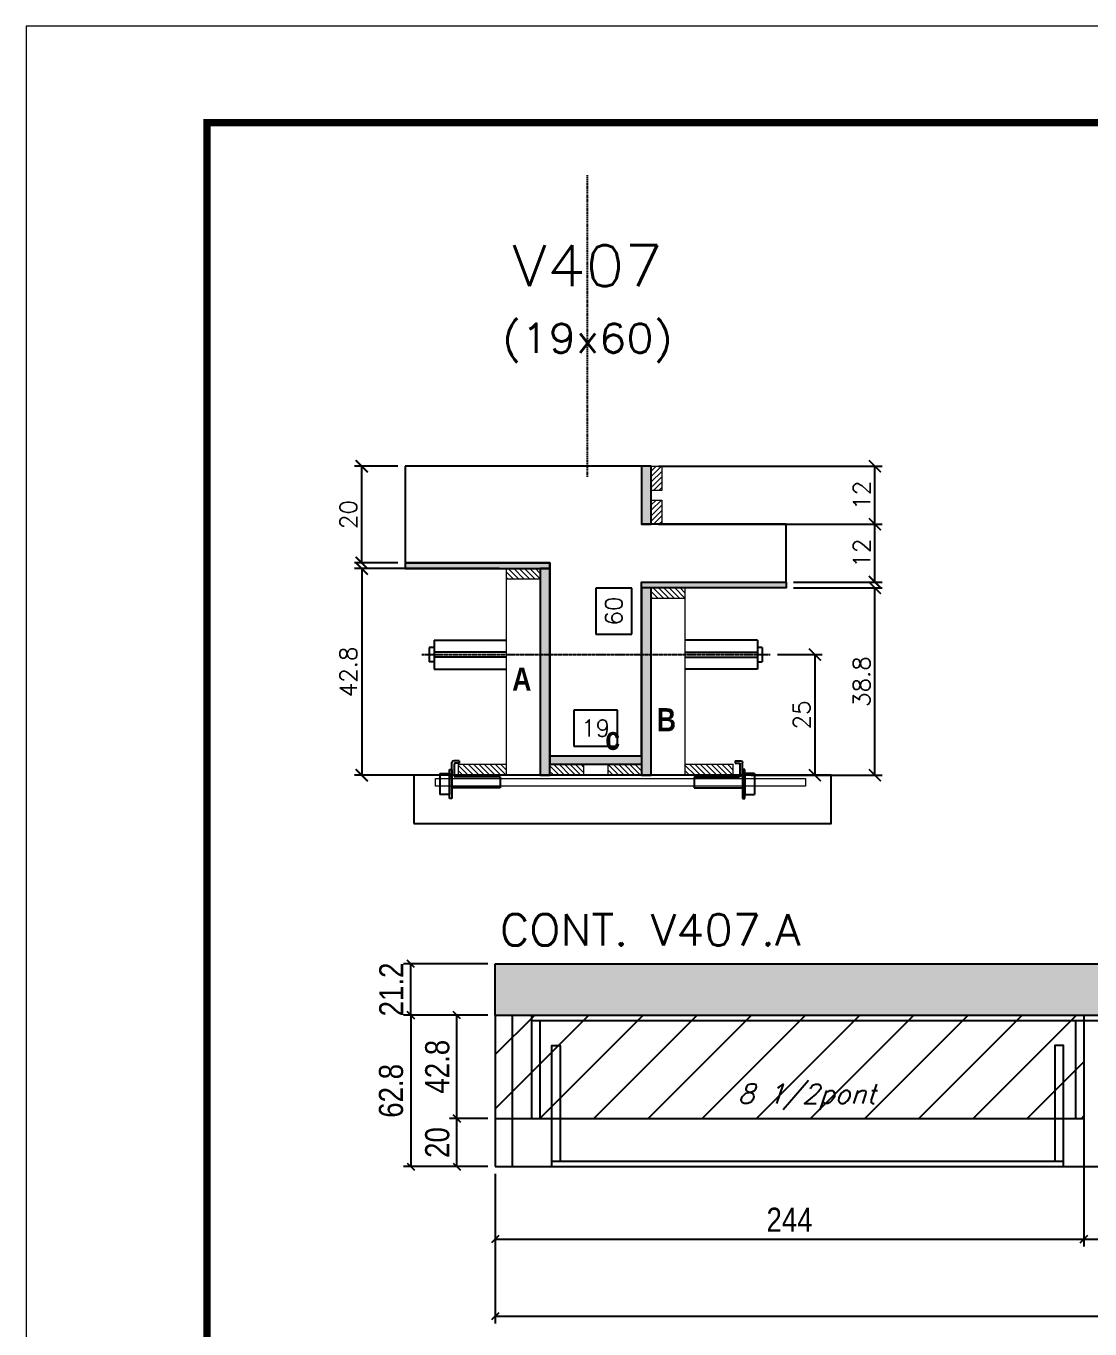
# Model space of a CAD drawing. Extents: x 137137 to 143418, y 10464 to 34486.
# Drawn here: x 138736 to 139177, y 27055 to 27594 of the extents above; entities that cross this region are included whole.
import ezdxf
from ezdxf.enums import TextEntityAlignment as Align

# ---------------------------------------------------------------- set-up
doc = ezdxf.new("R2010")
doc.units = 0
doc.linetypes.add('DASHED', pattern=[0.75, 0.5, -0.25])
doc.linetypes.add('HIDDEN', pattern=[0.375, 0.25, -0.125])
for name, color, linetype in [('barrote', 251, 'Continuous'), ('COTA', 241, 'Continuous'), ('Cota Seção (2x)', 4, 'Continuous'), ('detalhes', 4, 'Continuous'), ('Painéis', 200, 'Continuous'), ('presilha', 1, 'Continuous'), ('Reaproveitamento', 251, 'Continuous'), ('SARR_2.2x7', 40, 'Continuous'), ('SARR_3.5x7', 81, 'Continuous'), ('TENSOR', 3, 'Continuous'), ('texto', 7, 'Continuous'), ('Texto de Titulo', 7, 'Continuous'), ('Texto Qtd Sarr', 242, 'Continuous')]:
    doc.layers.add(name, color=color, linetype=linetype)
for name, color, linetype, lineweight in [('CONCRETO', 251, 'Continuous', 25), ('Folhas', 255, 'Continuous', 9), ('Hachura', 251, 'Continuous', 9), ('Madeira', 126, 'Continuous', 18), ('SARRAFO DE PRESSAO', 251, 'DASHED', 9), ('SCO-___-LAJ', 2, 'Continuous', 0), ('Texto Seção', 7, 'Continuous', 15)]:
    doc.layers.add(name, color=color, linetype=linetype, lineweight=lineweight)
doc.styles.add('COTA TECNICA', font='techl___.ttf', dxfattribs={"height": 10})
doc.styles.add('REGUA-120', font='ROMANS.shx', dxfattribs={"height": 15})
doc.styles.add('Romans', font='romans.shx')
doc.styles.add('TECNICA', font='techb___.ttf', dxfattribs={"height": 10})
doc.dimstyles.new('Cota Seção (2x)', dxfattribs={"dimtxt": 7, "dimasz": 5, "dimexe": 3, "dimexo": 3, "dimgap": 2, "dimtad": 3, "dimdec": 1, "dimlfac": 0.5, "dimzin": 12, "dimdsep": 46, "dimtxsty": 'Romans', "dimblk": 'ARCHTICK', "dimcen": 0, "dimclrd": 4, "dimclre": 4, "dimclrt": 1, "dimadec": 1, "dimazin": 3, "dimtfac": 1, "dimtdec": 1, "dimtmove": 0, "dimatfit": 3, "dimldrblk": 'OBLIQUE', "dimfxl": 1, "dimtolj": 1, "dimtzin": 12, "dimarcsym": 0})
doc.dimstyles.new('Cota Seção interna', dxfattribs={"dimtxt": 7, "dimasz": 6, "dimexe": 0.18, "dimexo": 2, "dimgap": -4, "dimtad": 3, "dimdec": 1, "dimlfac": 0.5, "dimzin": 12, "dimdsep": 46, "dimtxsty": 'Romans', "dimblk": 'ARCHTICK', "dimcen": 0.09, "dimse1": 1, "dimse2": 1, "dimsd1": 1, "dimsd2": 1, "dimclrd": 180, "dimclre": 5, "dimclrt": 1, "dimadec": 0, "dimazin": 3, "dimtfac": 1, "dimtdec": 1, "dimtofl": 0, "dimtmove": 0, "dimatfit": 3, "dimldrblk": 'ARCHTICK', "dimfxl": 1, "dimtolj": 1, "dimtzin": 0, "dimarcsym": 0})
doc.dimstyles.new('PAINEL', dxfattribs={"dimtxt": 10, "dimasz": 3, "dimexe": 3, "dimexo": 3, "dimgap": 3, "dimtad": 1, "dimdec": 1, "dimzin": 12, "dimdsep": 46, "dimtxsty": 'COTA TECNICA', "dimblk1": 'OBLIQUE', "dimblk2": 'OBLIQUE', "dimsah": 1, "dimcen": 0.9, "dimclrd": 4, "dimclre": 4, "dimclrt": 240, "dimadec": 1, "dimazin": 3, "dimtfac": 1, "dimtdec": 1, "dimtmove": 0, "dimatfit": 3, "dimfxl": 1, "dimtolj": 1, "dimtzin": 12, "dimarcsym": 0})

# ---------------------------------------------------------------- blocks, each defined once
blk = doc.blocks.new('9999999999')
at = {"layer": 'Folhas'}
blk.add_lwpolyline([(98138.98, 34190.21), (99623.98, 34190.21), (99623.98, 35240.21), (98138.98, 35240.21)], close=True, dxfattribs=at)
at = {"layer": 'Folhas', "color": 30, "const_width": 3}
blk.add_lwpolyline([(98213.98, 34230.21), (99583.98, 34230.21), (99583.98, 35200.21), (98213.98, 35200.21)], close=True, dxfattribs=at)
blk = doc.blocks.new('_Oblique')
at = {"color": 0, "linetype": 'ByBlock', "lineweight": -2}
blk.add_line((-0.5, -0.5), (0.5, 0.5), dxfattribs=at)
blk = doc.blocks.new('*D546')
at = {"layer": 'COTA', "color": 4, "lineweight": -2, "ltscale": 25, "transparency": 16777216}
for p, q in [((139174.21, 27138.79), (139174.21, 27088.72)), ((138930.21, 27118.79), (138930.21, 27088.72)), ((138930.21, 27091.72), (139174.21, 27091.72))]:
    blk.add_line(p, q, dxfattribs=at)
at = {"layer": 'Defpoints', "color": 0, "ltscale": 25, "transparency": 16777216}
for p in [(139174.21, 27141.79), (138930.21, 27121.79), (139174.21, 27091.72)]:
    blk.add_point(p, dxfattribs=at)
at = {"layer": 'COTA', "color": 4, "lineweight": -2, "ltscale": 25, "transparency": 16777216, "xscale": 3, "yscale": 3, "zscale": 3, "rotation": 180}
blk.add_blockref('_Oblique', (138930.21, 27091.72), dxfattribs=at)
at = {"layer": 'COTA', "color": 4, "lineweight": -2, "ltscale": 25, "transparency": 16777216, "xscale": 3, "yscale": 3, "zscale": 3}
blk.add_blockref('_Oblique', (139174.21, 27091.72), dxfattribs=at)
at = {"layer": 'COTA', "color": 240, "ltscale": 25, "transparency": 16777216, "insert": (139052.21, 27099.8), "char_height": 10, "attachment_point": 5, "style": 'COTA TECNICA'}
blk.add_mtext('\\A1;244', dxfattribs=at)
blk = doc.blocks.new('*D547')
at = {"layer": 'COTA', "color": 4, "lineweight": -2, "ltscale": 25, "transparency": 16777216}
for p, q in [((139418.21, 27138.79), (139418.21, 27088.72)), ((139174.21, 27118.79), (139174.21, 27088.72)), ((139174.21, 27091.72), (139418.21, 27091.72))]:
    blk.add_line(p, q, dxfattribs=at)
at = {"layer": 'Defpoints', "color": 0, "ltscale": 25, "transparency": 16777216}
for p in [(139418.21, 27141.79), (139174.21, 27121.79), (139418.21, 27091.72)]:
    blk.add_point(p, dxfattribs=at)
at = {"layer": 'COTA', "color": 4, "lineweight": -2, "ltscale": 25, "transparency": 16777216, "xscale": 3, "yscale": 3, "zscale": 3, "rotation": 180}
blk.add_blockref('_Oblique', (139174.21, 27091.72), dxfattribs=at)
at = {"layer": 'COTA', "color": 4, "lineweight": -2, "ltscale": 25, "transparency": 16777216, "xscale": 3, "yscale": 3, "zscale": 3}
blk.add_blockref('_Oblique', (139418.21, 27091.72), dxfattribs=at)
at = {"layer": 'COTA', "color": 240, "ltscale": 25, "transparency": 16777216, "insert": (139296.21, 27099.8), "char_height": 10, "attachment_point": 5, "style": 'COTA TECNICA'}
blk.add_mtext('\\A1;244', dxfattribs=at)
blk = doc.blocks.new('_ArchTick')
at = {"color": 0, "linetype": 'ByBlock', "const_width": 0.15}
blk.add_lwpolyline([(-0.5, -0.5), (0.5, 0.5)], dxfattribs=at)
blk = doc.blocks.new('*D521')
at = {"layer": 'COTA', "color": 4, "lineweight": -2, "transparency": 16777216}
for p, q in [((139053.87, 27361.55), (139090.59, 27361.55)), ((139087.59, 27283.95), (139087.59, 27361.55)), ((139036.27, 27283.95), (139090.59, 27283.95))]:
    blk.add_line(p, q, dxfattribs=at)
at = {"layer": 'Defpoints', "color": 0, "transparency": 16777216}
for p in [(139050.87, 27361.55), (139087.59, 27361.55), (139033.27, 27283.95)]:
    blk.add_point(p, dxfattribs=at)
at = {"layer": 'COTA', "color": 4, "lineweight": -2, "transparency": 16777216, "xscale": 5, "yscale": 5, "zscale": 5}
for p, rotation in [((139087.59, 27361.55), 90), ((139087.59, 27283.95), 270)]:
    blk.add_blockref('_ArchTick', p, dxfattribs=dict(at, rotation=rotation))
at = {"layer": 'COTA', "color": 1, "transparency": 16777216, "insert": (139082.09, 27322.75), "char_height": 7, "attachment_point": 5, "rotation": 90, "style": 'Romans'}
blk.add_mtext('\\A1;38.8', dxfattribs=at)
blk = doc.blocks.new('*D522')
at = {"layer": 'COTA', "color": 4, "lineweight": -2, "transparency": 16777216}
for p, q in [((139053.87, 27387.95), (139090.59, 27387.95)), ((139087.59, 27363.95), (139087.59, 27387.95)), ((139053.87, 27363.95), (139090.59, 27363.95))]:
    blk.add_line(p, q, dxfattribs=at)
at = {"layer": 'Defpoints', "color": 0, "transparency": 16777216}
for p in [(139050.87, 27387.95), (139087.59, 27387.95), (139050.87, 27363.95)]:
    blk.add_point(p, dxfattribs=at)
at = {"layer": 'COTA', "color": 4, "lineweight": -2, "transparency": 16777216, "xscale": 5, "yscale": 5, "zscale": 5}
for p, rotation in [((139087.59, 27387.95), 90), ((139087.59, 27363.95), 270)]:
    blk.add_blockref('_ArchTick', p, dxfattribs=dict(at, rotation=rotation))
at = {"layer": 'COTA', "color": 1, "transparency": 16777216, "insert": (139082.09, 27375.95), "char_height": 7, "attachment_point": 5, "rotation": 90, "style": 'Romans'}
blk.add_mtext('\\A1;12', dxfattribs=at)
blk = doc.blocks.new('*D523')
at = {"layer": 'Cota Seção (2x)', "color": 180, "lineweight": -2, "transparency": 16777216}
for p, q in [((138986.87, 27361.45), (138971.87, 27361.45)), ((138971.87, 27361.45), (138971.87, 27342.45)), ((138986.87, 27342.45), (138986.87, 27361.45)), ((138971.87, 27342.45), (138986.87, 27342.45))]:
    blk.add_line(p, q, dxfattribs=at)
at = {"layer": 'Defpoints', "color": 0, "transparency": 16777216}
for p in [(138990.87, 27411.95), (138990.87, 27411.95), (138990.87, 27291.95)]:
    blk.add_point(p, dxfattribs=at)
at = {"layer": 'Cota Seção (2x)', "color": 1, "transparency": 16777216, "insert": (138979.37, 27351.95), "char_height": 7, "attachment_point": 5, "rotation": 90, "style": 'Romans'}
blk.add_mtext('\\A1;60', dxfattribs=at)
blk = doc.blocks.new('PRESILHA METÁLICA 1')
at = {"layer": 'presilha'}
for p, q in [((7.5, 10.64), (7.5, 19.86)), ((12, 21), (8.64, 21)), ((9, 11.57), (9, 18.93)), ((12, 19.5), (9.57, 19.5)), ((12, 21), (12, 19.5)), ((0, 13), (6, 13)), ((0, 13), (0, 0)), ((6, 15.5), (7.5, 15.5)), ((6, -2.5), (6, 15.5)), ((6, 13), (6, 0)), ((7.5, 15.5), (7.5, -2.5)), ((37.5, 11), (9.57, 11)), ((37.5, 11), (37.5, 4.1)), ((6, 0), (0, 0)), ((37.5, 4.1), (7.5, 4.1)), ((7.5, -2.5), (6, -2.5))]:
    blk.add_line(p, q, dxfattribs=at)
for centre, radius, start, end in [((8.64, 19.86), 1.14, 90, 180), ((9.57, 18.93), 0.57, 90, 180), ((9.57, 11.57), 0.57, 180, 270)]:
    blk.add_arc(centre, radius, start, end, dxfattribs=at)
blk = doc.blocks.new('*D524')
at = {"layer": 'Cota Seção (2x)', "color": 180, "lineweight": -2, "transparency": 16777216}
for p, q in [((138980.87, 27310.95), (138962.87, 27310.95)), ((138962.87, 27310.95), (138962.87, 27295.95)), ((138980.87, 27295.95), (138980.87, 27310.95)), ((138962.87, 27295.95), (138980.87, 27295.95))]:
    blk.add_line(p, q, dxfattribs=at)
at = {"layer": 'Defpoints', "color": 0, "transparency": 16777216}
for p in [(138990.87, 27291.95), (138952.88, 27283.95), (138990.87, 27283.95)]:
    blk.add_point(p, dxfattribs=at)
at = {"layer": 'Cota Seção (2x)', "color": 1, "transparency": 16777216, "insert": (138971.87, 27303.45), "char_height": 7, "attachment_point": 5, "style": 'Romans'}
blk.add_mtext('\\A1;19', dxfattribs=at)
blk = doc.blocks.new('*D525')
at = {"layer": 'COTA', "color": 4, "lineweight": -2, "transparency": 16777216}
for p, q in [((138931.87, 27369.55), (138871.9, 27369.55)), ((138874.9, 27369.55), (138874.9, 27283.95)), ((138931.87, 27283.95), (138871.9, 27283.95))]:
    blk.add_line(p, q, dxfattribs=at)
at = {"layer": 'Defpoints', "color": 0, "transparency": 16777216}
for p in [(138934.87, 27369.55), (138874.9, 27283.95), (138934.87, 27283.95)]:
    blk.add_point(p, dxfattribs=at)
at = {"layer": 'COTA', "color": 4, "lineweight": -2, "transparency": 16777216, "xscale": 5, "yscale": 5, "zscale": 5}
for p, rotation in [((138874.9, 27369.55), 90), ((138874.9, 27283.95), 270)]:
    blk.add_blockref('_ArchTick', p, dxfattribs=dict(at, rotation=rotation))
at = {"layer": 'COTA', "color": 1, "transparency": 16777216, "insert": (138869.4, 27326.75), "char_height": 7, "attachment_point": 5, "rotation": 90, "style": 'Romans'}
blk.add_mtext('\\A1;42.8', dxfattribs=at)
blk = doc.blocks.new('*D526')
at = {"layer": 'COTA', "color": 4, "lineweight": -2, "transparency": 16777216}
for p, q in [((139047.18, 27333.92), (139065.73, 27333.92)), ((139062.73, 27333.92), (139062.73, 27283.95)), ((139047.18, 27283.95), (139065.73, 27283.95))]:
    blk.add_line(p, q, dxfattribs=at)
at = {"layer": 'Defpoints', "color": 0, "transparency": 16777216}
for p in [(139044.18, 27333.92), (139044.18, 27283.95), (139062.73, 27283.95)]:
    blk.add_point(p, dxfattribs=at)
at = {"layer": 'COTA', "color": 4, "lineweight": -2, "transparency": 16777216, "xscale": 5, "yscale": 5, "zscale": 5}
for p, rotation in [((139062.73, 27333.92), 90), ((139062.73, 27283.95), 270)]:
    blk.add_blockref('_ArchTick', p, dxfattribs=dict(at, rotation=rotation))
at = {"layer": 'COTA', "color": 1, "transparency": 16777216, "insert": (139057.23, 27308.94), "char_height": 7, "attachment_point": 5, "rotation": 90, "style": 'Romans'}
blk.add_mtext('\\A1;25', dxfattribs=at)
blk = doc.blocks.new('titulo1')
at = {"layer": 'Defpoints', "color": 252, "linetype": 'HIDDEN', "ltscale": 2}
blk.add_line((0, 0), (0, 125), dxfattribs=at)
at = {"layer": 'Defpoints', "style": 'Romans', "oblique": 15}
blk.add_attdef('FOLHA', text='', height=10, dxfattribs=at).set_placement((0, 15.58), align=Align.MIDDLE_CENTER)
at = {"layer": 'Texto Qtd Sarr', "color": 3, "style": 'Romans', "oblique": 15}
for tag, height, p in [('TITULO', 17, (0, 71.45)), ('SEÇÃO', 12, (0, 41.55))]:
    blk.add_attdef(tag, text='', height=height, dxfattribs=at).set_placement(p, align=Align.MIDDLE_CENTER)
blk = doc.blocks.new('*D529')
at = {"layer": 'COTA', "color": 4, "lineweight": -2, "transparency": 16777216}
for p, q in [((138889.88, 27411.95), (138871.9, 27411.95)), ((138874.9, 27371.95), (138874.9, 27411.95)), ((138889.88, 27371.95), (138871.9, 27371.95))]:
    blk.add_line(p, q, dxfattribs=at)
at = {"layer": 'Defpoints', "color": 0, "transparency": 16777216}
for p in [(138874.9, 27411.95), (138892.88, 27411.95), (138892.88, 27371.95)]:
    blk.add_point(p, dxfattribs=at)
at = {"layer": 'COTA', "color": 4, "lineweight": -2, "transparency": 16777216, "xscale": 5, "yscale": 5, "zscale": 5}
for p, rotation in [((138874.9, 27411.95), 90), ((138874.9, 27371.95), 270)]:
    blk.add_blockref('_ArchTick', p, dxfattribs=dict(at, rotation=rotation))
at = {"layer": 'COTA', "color": 1, "transparency": 16777216, "insert": (138869.4, 27391.95), "char_height": 7, "attachment_point": 5, "rotation": 90, "style": 'Romans'}
blk.add_mtext('\\A1;20', dxfattribs=at)
blk = doc.blocks.new('*D907')
at = {"layer": 'COTA', "color": 4, "lineweight": -2, "ltscale": 25, "transparency": 16777216}
for p, q in [((139906.21, 27138.79), (139906.21, 27056.8)), ((138930.21, 27118.79), (138930.21, 27056.8)), ((138930.21, 27059.8), (139906.21, 27059.8))]:
    blk.add_line(p, q, dxfattribs=at)
at = {"layer": 'Defpoints', "color": 0, "ltscale": 25, "transparency": 16777216}
for p in [(139906.21, 27141.79), (138930.21, 27121.79), (139906.21, 27059.8)]:
    blk.add_point(p, dxfattribs=at)
at = {"layer": 'COTA', "color": 4, "lineweight": -2, "ltscale": 25, "transparency": 16777216, "xscale": 3, "yscale": 3, "zscale": 3, "rotation": 180}
blk.add_blockref('_Oblique', (138930.21, 27059.8), dxfattribs=at)
at = {"layer": 'COTA', "color": 4, "lineweight": -2, "ltscale": 25, "transparency": 16777216, "xscale": 3, "yscale": 3, "zscale": 3}
blk.add_blockref('_Oblique', (139906.21, 27059.8), dxfattribs=at)
at = {"layer": 'COTA', "color": 240, "ltscale": 25, "transparency": 16777216, "insert": (139418.21, 27067.93), "char_height": 10, "attachment_point": 5, "style": 'COTA TECNICA'}
blk.add_mtext('\\A1;976', dxfattribs=at)
blk = doc.blocks.new('*D1071')
at = {"layer": 'COTA', "color": 4, "lineweight": -2, "ltscale": 25, "transparency": 16777216}
for p, q in [((138927.21, 27141.79), (138911.35, 27141.79)), ((138914.35, 27121.79), (138914.35, 27141.79)), ((138926.88, 27121.79), (138911.35, 27121.79))]:
    blk.add_line(p, q, dxfattribs=at)
at = {"layer": 'Defpoints', "color": 0, "ltscale": 25, "transparency": 16777216}
for p in [(138914.35, 27141.79), (138930.21, 27141.79), (138929.88, 27121.79)]:
    blk.add_point(p, dxfattribs=at)
at = {"layer": 'COTA', "color": 4, "lineweight": -2, "ltscale": 25, "transparency": 16777216, "xscale": 3, "yscale": 3, "zscale": 3}
for p, rotation in [((138914.35, 27141.79), 90), ((138914.35, 27121.79), 270)]:
    blk.add_blockref('_Oblique', p, dxfattribs=dict(at, rotation=rotation))
at = {"layer": 'COTA', "color": 240, "ltscale": 25, "transparency": 16777216, "insert": (138906.25, 27131.79), "char_height": 10, "attachment_point": 5, "rotation": 90, "style": 'COTA TECNICA'}
blk.add_mtext('\\A1;20', dxfattribs=at)
blk = doc.blocks.new('*D1072')
at = {"layer": 'COTA', "color": 4, "lineweight": -2, "ltscale": 25, "transparency": 16777216}
for p, q in [((138927.21, 27184.59), (138911.35, 27184.59)), ((138914.35, 27141.79), (138914.35, 27184.59)), ((138927.21, 27141.79), (138911.35, 27141.79))]:
    blk.add_line(p, q, dxfattribs=at)
at = {"layer": 'Defpoints', "color": 0, "ltscale": 25, "transparency": 16777216}
for p in [(138914.35, 27184.59), (138930.21, 27184.59), (138930.21, 27141.79)]:
    blk.add_point(p, dxfattribs=at)
at = {"layer": 'COTA', "color": 4, "lineweight": -2, "ltscale": 25, "transparency": 16777216, "xscale": 3, "yscale": 3, "zscale": 3}
for p, rotation in [((138914.35, 27184.59), 90), ((138914.35, 27141.79), 270)]:
    blk.add_blockref('_Oblique', p, dxfattribs=dict(at, rotation=rotation))
at = {"layer": 'COTA', "color": 240, "ltscale": 25, "transparency": 16777216, "insert": (138906.26, 27163.19), "char_height": 10, "attachment_point": 5, "rotation": 90, "style": 'COTA TECNICA'}
blk.add_mtext('\\A1;42.8', dxfattribs=at)
blk = doc.blocks.new('*D1073')
at = {"layer": 'COTA', "color": 4, "lineweight": -2, "ltscale": 25, "transparency": 16777216}
for p, q in [((138927.21, 27184.59), (138892.22, 27184.59)), ((138895.22, 27184.59), (138895.22, 27121.79)), ((138927.21, 27121.79), (138892.22, 27121.79))]:
    blk.add_line(p, q, dxfattribs=at)
at = {"layer": 'Defpoints', "color": 0, "ltscale": 25, "transparency": 16777216}
for p in [(138930.21, 27184.59), (138895.22, 27121.79), (138930.21, 27121.79)]:
    blk.add_point(p, dxfattribs=at)
at = {"layer": 'COTA', "color": 4, "lineweight": -2, "ltscale": 25, "transparency": 16777216, "xscale": 3, "yscale": 3, "zscale": 3}
for p, rotation in [((138895.22, 27184.59), 90), ((138895.22, 27121.79), 270)]:
    blk.add_blockref('_Oblique', p, dxfattribs=dict(at, rotation=rotation))
at = {"layer": 'COTA', "color": 240, "ltscale": 25, "transparency": 16777216, "insert": (138887.09, 27153.19), "char_height": 10, "attachment_point": 5, "rotation": 90, "style": 'COTA TECNICA'}
blk.add_mtext('\\A1;62.8', dxfattribs=at)
blk = doc.blocks.new('*D1074')
at = {"layer": 'COTA', "color": 4, "lineweight": -2, "ltscale": 25, "transparency": 16777216}
for p, q in [((138927.21, 27205.79), (138892.22, 27205.79)), ((138895.22, 27184.59), (138895.22, 27205.79)), ((138927.21, 27184.59), (138892.22, 27184.59))]:
    blk.add_line(p, q, dxfattribs=at)
at = {"layer": 'Defpoints', "color": 0, "ltscale": 25, "transparency": 16777216}
for p in [(138895.22, 27205.79), (138930.21, 27205.79), (138930.21, 27184.59)]:
    blk.add_point(p, dxfattribs=at)
at = {"layer": 'COTA', "color": 4, "lineweight": -2, "ltscale": 25, "transparency": 16777216, "xscale": 3, "yscale": 3, "zscale": 3}
for p, rotation in [((138895.22, 27205.79), 90), ((138895.22, 27184.59), 270)]:
    blk.add_blockref('_Oblique', p, dxfattribs=dict(at, rotation=rotation))
at = {"layer": 'COTA', "color": 240, "ltscale": 25, "transparency": 16777216, "insert": (138887.16, 27195.19), "char_height": 10, "attachment_point": 5, "rotation": 90, "style": 'COTA TECNICA'}
blk.add_mtext('\\A1;21.2', dxfattribs=at)
blk = doc.blocks.new('*D1085')
at = {"layer": 'COTA', "color": 4, "lineweight": -2, "transparency": 16777216}
for p, q in [((138997.87, 27411.95), (139090.59, 27411.95)), ((139087.59, 27387.95), (139087.59, 27411.95)), ((138997.87, 27387.95), (139090.59, 27387.95))]:
    blk.add_line(p, q, dxfattribs=at)
at = {"layer": 'Defpoints', "color": 0, "transparency": 16777216}
for p in [(138994.87, 27411.95), (139087.59, 27411.95), (138994.87, 27387.95)]:
    blk.add_point(p, dxfattribs=at)
at = {"layer": 'COTA', "color": 4, "lineweight": -2, "transparency": 16777216, "xscale": 5, "yscale": 5, "zscale": 5}
for p, rotation in [((139087.59, 27411.95), 90), ((139087.59, 27387.95), 270)]:
    blk.add_blockref('_ArchTick', p, dxfattribs=dict(at, rotation=rotation))
at = {"layer": 'COTA', "color": 1, "transparency": 16777216, "insert": (139082.09, 27399.95), "char_height": 7, "attachment_point": 5, "rotation": 90, "style": 'Romans'}
blk.add_mtext('\\A1;12', dxfattribs=at)

msp = doc.modelspace()

# ---------------------------------------------------------------- hatches: boundary and pattern name
at = {"layer": 'COTA', "ltscale": 25}
h = msp.add_hatch(dxfattribs=at)
h.set_pattern_fill('AR-CONC', color=256, scale=0.03)
h.set_pattern_definition([(50, (-1595.747, -21.9683), (5.46554007, -0.47817257), [0.5715, -6.2865]), (355, (-1595.747, -21.968), (-1.05730264, 5.73170536), [0.4572, -5.02921753]), (100.4514447, (-1595.2913, -22.008), (4.40823741, 5.25353256), [0.48570026, -5.34270734]), (46.1842, (-1595.747, -20.444), (8.13237123, -1.26126984), [0.85725, -9.42975]), (96.6355576, (-1595.069, -20.549), (7.122124, 7.42278374), [0.7285507, -8.01406824]), (351.184151, (-1595.747, -20.444), (7.122124, 7.42278374), [0.685799, -7.54379196]), (21, (-1594.985, -20.8253), (4.54843174, -3.06795595), [0.5715, -6.2865]), (326, (-1594.985, -20.825), (1.85406085, 5.52563898), [0.4572, -5.0292]), (71.451445, (-1594.606, -21.081), (6.40249258, 2.45768307), [0.48570026, -5.34269813]), (37.5, (-1595.7468, -21.9683), (0.092658098, 2.536651166), [0, -4.96824, 0, -5.1054, 0, -5.04825]), (7.5, (-1595.7468, -21.9683), (2.004589875, 3.005417245), [0, -2.91084, 0, -4.85394, 0, -1.92405]), (327.5, (-1597.446, -21.9683), (4.067717855, -0.17186232), [0, -1.905, 0, -5.9436, 0, -7.8867]), (317.5, (-1598.208, -21.9683), (4.44387544, 0.76279473), [0, -2.4765, 0, -3.94716, 0, -5.6007])])
h.paths.add_polyline_path([(139221.64, 27205.79), (138930.21, 27205.79), (138930.21, 27184.59), (139221.64, 27184.59), (139307.64, 27184.59), (139506.64, 27184.59), (139596.64, 27184.59), (139906.21, 27184.59), (139906.21, 27205.79), (139596.64, 27205.79), (139506.64, 27205.79), (139307.64, 27205.79)])
at = {"layer": 'Hachura'}
h = msp.add_hatch(color=256, dxfattribs=at)
h.dxf.hatch_style = 1
h.paths.add_polyline_path([(138994.87, 27411.95), (138990.87, 27411.95), (138990.87, 27387.95), (138994.87, 27387.95)])
h = msp.add_hatch(dxfattribs=at)
h.set_pattern_fill('ANSI31', color=256, scale=0.5, angle=360, style=0)
h.set_pattern_definition([(45, (147302.517, 50303.7712), (-1.12253202, 1.12253202), [])])
h.paths.add_polyline_path([(138999.27, 27401.95), (138994.87, 27401.95), (138994.87, 27411.95), (138999.27, 27411.95)])
h = msp.add_hatch(dxfattribs=at)
h.set_pattern_fill('ANSI31', color=256, scale=0.5, angle=360, style=0)
h.set_pattern_definition([(45, (147302.517, 50289.7712), (-1.12253202, 1.12253202), [])])
h.paths.add_polyline_path([(138999.27, 27387.95), (138994.87, 27387.95), (138994.87, 27397.95), (138999.27, 27397.95)])
h = msp.add_hatch(color=256, dxfattribs=at)
h.dxf.hatch_style = 1
h.paths.add_polyline_path([(138952.88, 27369.55), (138952.88, 27371.95), (138892.88, 27371.95), (138892.88, 27369.55)])
h = msp.add_hatch(dxfattribs=at)
h.set_pattern_fill('ANSI31', color=256, scale=0.5, angle=270, style=0)
h.set_pattern_definition([(315, (161840.6935, 19061.9072), (1.12253202, 1.12253202), [])])
h.paths.add_polyline_path([(138934.87, 27365.15), (138934.87, 27369.55), (138948.87, 27369.55), (138948.87, 27365.15)])
h = msp.add_hatch(color=256, dxfattribs=at)
h.dxf.hatch_style = 1
h.paths.add_polyline_path([(138952.87, 27369.55), (138948.87, 27369.55), (138948.87, 27283.95), (138952.87, 27283.95)])
h = msp.add_hatch(color=256, dxfattribs=at)
h.dxf.hatch_style = 1
h.paths.add_polyline_path([(138990.87, 27361.55), (138990.87, 27363.95), (139050.87, 27363.95), (139050.87, 27361.55)])
h = msp.add_hatch(color=256, dxfattribs=at)
h.dxf.hatch_style = 1
h.paths.add_polyline_path([(138994.87, 27361.55), (138990.87, 27361.55), (138990.87, 27283.95), (138994.87, 27283.95)])
h = msp.add_hatch(dxfattribs=at)
h.set_pattern_fill('ANSI31', color=256, scale=0.5, angle=270, style=0)
h.set_pattern_definition([(315, (161900.6935, 19053.9072), (1.12253202, 1.12253202), [])])
h.paths.add_polyline_path([(138994.87, 27357.15), (138994.87, 27361.55), (139008.87, 27361.55), (139008.87, 27357.15)])
h = msp.add_hatch(color=256, dxfattribs=at)
h.dxf.hatch_style = 1
h.paths.add_polyline_path([(138952.88, 27288.35), (138952.88, 27291.95), (138990.87, 27291.95), (138990.87, 27288.35)])
h = msp.add_hatch(dxfattribs=at)
h.set_pattern_fill('ANSI31', color=256, scale=0.5, angle=270, style=0)
h.set_pattern_definition([(315, (161806.6935, 19054.3072), (1.12253202, 1.12253202), [])])
h.paths.add_polyline_path([(138934.87, 27283.95), (138934.87, 27288.35), (138914.87, 27288.35), (138914.87, 27283.95)])
h = msp.add_hatch(dxfattribs=at)
h.set_pattern_fill('ANSI31', color=256, scale=0.5, angle=270, style=0)
h.set_pattern_definition([(315, (161909.4955, 19054.3072), (1.12253202, 1.12253202), [])])
h.paths.add_polyline_path([(138952.88, 27283.95), (138952.88, 27288.35), (138966.88, 27288.35), (138966.88, 27283.95)])
h = msp.add_hatch(dxfattribs=at)
h.set_pattern_fill('ANSI31', color=256, scale=0.5, angle=270, style=0)
h.set_pattern_definition([(315, (161909.4935, 19054.3072), (1.12253202, 1.12253202), [])])
h.paths.add_polyline_path([(138990.87, 27283.95), (138990.87, 27288.35), (138976.87, 27288.35), (138976.87, 27283.95)])
h = msp.add_hatch(dxfattribs=at)
h.set_pattern_fill('ANSI31', color=256, scale=0.5, angle=270, style=0)
h.set_pattern_definition([(315, (161900.6935, 19054.3072), (1.12253202, 1.12253202), [])])
h.paths.add_polyline_path([(139028.87, 27283.95), (139028.87, 27288.35), (139008.87, 27288.35), (139008.87, 27283.95)])
at = {"layer": 'Reaproveitamento', "ltscale": 25}
h = msp.add_hatch(dxfattribs=at)
h.set_pattern_fill('ANSI31', color=256, scale=5)
h.set_pattern_definition([(45, (1574.253, -4e-12), (-11.2253202, 11.2253202), [])])
h.paths.add_polyline_path([(138930.21, 27184.59), (138930.21, 27141.79), (139174.21, 27141.79), (139174.21, 27184.59)])
h.paths.add_polyline_path([(139022.92, 27142.68), (139090.54, 27142.68), (139096.04, 27158.65), (139028.42, 27158.65)], flags=24)

# ---------------------------------------------------------------- linework, layer by layer
at = {"ltscale": 3}
for p, q in [((138904.87, 27339.92), (138904.87, 27327.92)), ((138904.87, 27339.92), (138934.87, 27339.92)), ((139038.87, 27339.92), (139008.87, 27339.92)), ((139038.87, 27339.92), (139038.87, 27327.92)), ((138902.87, 27336.92), (138902.87, 27330.92)), ((138904.87, 27336.92), (138902.87, 27336.92)), ((138934.87, 27334.92), (138904.87, 27334.92)), ((139008.87, 27334.92), (139038.87, 27334.92)), ((139040.87, 27336.92), (139038.87, 27336.92)), ((139040.87, 27336.92), (139040.87, 27330.92)), ((138904.87, 27330.92), (138902.87, 27330.92)), ((138934.87, 27332.92), (138904.87, 27332.92)), ((139008.87, 27332.92), (139038.87, 27332.92)), ((139038.87, 27330.92), (139040.87, 27330.92)), ((138904.87, 27327.92), (138934.87, 27327.92)), ((139038.87, 27327.92), (139008.87, 27327.92))]:
    msp.add_line(p, q, dxfattribs=at)
at = {"layer": 'barrote'}
msp.add_lwpolyline([(138896.51, 27263.95), (139069.48, 27263.95), (139069.48, 27283.95), (138896.51, 27283.95)], close=True, dxfattribs=at)
at = {"layer": 'CONCRETO'}
for p, q in [((138952.87, 27411.95), (138892.88, 27411.95)), ((138892.88, 27411.95), (138892.88, 27371.95)), ((138990.87, 27411.95), (138952.87, 27411.95)), ((139050.87, 27387.95), (138990.87, 27387.95)), ((138990.87, 27387.95), (138990.87, 27387.95)), ((139050.87, 27363.95), (139050.87, 27387.95)), ((138892.88, 27371.95), (138952.87, 27371.95)), ((138952.87, 27371.95), (138952.87, 27288.35)), ((138990.87, 27291.95), (138990.87, 27363.95)), ((138990.87, 27363.95), (139050.87, 27363.95)), ((138952.88, 27288.35), (138952.88, 27291.95)), ((138952.88, 27291.95), (138990.87, 27291.95)), ((138952.87, 27288.35), (138952.88, 27288.35))]:
    msp.add_line(p, q, dxfattribs=at)
at = {"layer": 'COTA', "ltscale": 25}
for p, q in [((138930.21, 27205.79), (139221.64, 27205.79)), ((138930.21, 27184.59), (138930.21, 27205.79))]:
    msp.add_line(p, q, dxfattribs=at)
at = {"layer": 'Madeira'}
for points in [[(138999.27, 27401.95), (138994.87, 27401.95), (138994.87, 27411.95), (138999.27, 27411.95)], [(138999.27, 27387.95), (138994.87, 27387.95), (138994.87, 27397.95), (138999.27, 27397.95)], [(138934.87, 27365.15), (138934.87, 27369.55), (138948.87, 27369.55), (138948.87, 27365.15)], [(138934.87, 27369.55), (138948.87, 27369.55), (138948.87, 27283.95), (138934.87, 27283.95)], [(138994.87, 27357.15), (138994.87, 27361.55), (139008.87, 27361.55), (139008.87, 27357.15)], [(138994.87, 27361.55), (139008.87, 27361.55), (139008.87, 27283.95), (138994.87, 27283.95)], [(138934.87, 27283.95), (138934.87, 27288.35), (138914.87, 27288.35), (138914.87, 27283.95)], [(138952.88, 27283.95), (138952.88, 27288.35), (138966.88, 27288.35), (138966.88, 27283.95)], [(138990.87, 27283.95), (138990.87, 27288.35), (138976.87, 27288.35), (138976.87, 27283.95)], [(139028.87, 27283.95), (139028.87, 27288.35), (139008.87, 27288.35), (139008.87, 27283.95)]]:
    msp.add_lwpolyline(points, close=True, dxfattribs=at)
at = {"layer": 'Painéis'}
for p, q in [((138930.21, 27184.59), (139221.64, 27184.59)), ((138930.21, 27141.79), (139174.21, 27141.79)), ((138930.21, 27121.79), (139307.64, 27121.79))]:
    msp.add_line(p, q, dxfattribs=at)
at = {"layer": 'Painéis', "ltscale": 25}
for p, q in [((138930.21, 27184.59), (138930.21, 27121.79)), ((139174.21, 27184.59), (139174.21, 27121.79))]:
    msp.add_line(p, q, dxfattribs=at)
at = {"layer": 'Painéis'}
for points in [[(138994.87, 27411.95), (138990.87, 27411.95), (138990.87, 27387.95), (138994.87, 27387.95)], [(138952.88, 27369.55), (138952.88, 27371.95), (138892.88, 27371.95), (138892.88, 27369.55)], [(138952.87, 27369.55), (138948.87, 27369.55), (138948.87, 27283.95), (138952.87, 27283.95)], [(138990.87, 27361.55), (138990.87, 27363.95), (139050.87, 27363.95), (139050.87, 27361.55)], [(138994.87, 27361.55), (138990.87, 27361.55), (138990.87, 27283.95), (138994.87, 27283.95)], [(138952.88, 27288.35), (138952.88, 27291.95), (138990.87, 27291.95), (138990.87, 27288.35)]]:
    msp.add_lwpolyline(points, close=True, dxfattribs=at)
at = {"layer": 'SARR_2.2x7', "linetype": 'Continuous'}
for p, q in [((138937.21, 27184.59), (138937.21, 27141.79)), ((138945.21, 27182.39), (139174.21, 27182.39)), ((139174.21, 27182.39), (139221.64, 27182.39)), ((138937.21, 27141.79), (138937.21, 27121.79)), ((139165.71, 27123.99), (138953.71, 27123.99))]:
    msp.add_line(p, q, dxfattribs=at)
at = {"layer": 'SARR_3.5x7'}
for p, q in [((138945.21, 27184.59), (138945.21, 27141.79)), ((138948.71, 27182.39), (138948.71, 27141.79)), ((139170.71, 27182.39), (139170.71, 27141.79))]:
    msp.add_line(p, q, dxfattribs=at)
for points in [[(138953.71, 27121.79), (138953.71, 27171.99), (138957.21, 27171.99), (138957.21, 27123.99)], [(139165.71, 27121.79), (139165.71, 27171.99), (139162.21, 27171.99), (139162.21, 27123.99)]]:
    msp.add_lwpolyline(points, dxfattribs=at)
at = {"layer": 'SCO-___-LAJ', "color": 1}
msp.add_lwpolyline([(138905.51, 27282.62), (139058.82, 27282.62), (139058.82, 27279.42), (138905.51, 27279.42)], close=True, dxfattribs=at)
at = {"layer": 'TENSOR', "linetype": 'HIDDEN', "ltscale": 0.5}
msp.add_line((138899.87, 27333.92), (139044.18, 27333.92), dxfattribs=at)

# ---------------------------------------------------------------- block references
at = {"layer": 'presilha', "yscale": 0.6666666666666666, "zscale": 0.6666666666666666}
for p, xscale in [((138907.3, 27275.98), 0.6666666666666666), ((139037.74, 27275.98), -0.6666666666666666)]:
    msp.add_blockref('PRESILHA METÁLICA 1', p, dxfattribs=dict(at, xscale=xscale))
at = {"layer": 'SARRAFO DE PRESSAO', "color": 6, "linetype": 'ByBlock'}
msp.add_blockref('9999999999', (40596.81, -7645.88), dxfattribs=at)
at = {"layer": 'Texto Seção'}
ref = msp.add_blockref('titulo1', (138968.48, 27407.51), dxfattribs=at)
ref.add_attrib('TITULO', 'V407', dxfattribs={"layer": 'Texto de Titulo', "color": 7, "height": 17, "style": 'Romans', "width": 1.1}).set_placement((138968.48, 27495.01), align=Align.MIDDLE_CENTER)
ref.add_attrib('SEÇÃO', '(19x60)', dxfattribs={"layer": 'Texto de Titulo', "color": 7, "height": 12, "style": 'Romans', "width": 1.1}).set_placement((138968.48, 27465.01), align=Align.MIDDLE_CENTER)

# ---------------------------------------------------------------- texts
at = {"layer": 'detalhes', "style": 'TECNICA'}
for s, p in [('A', (138937.27, 27318.98)), ('B', (138997.23, 27302.14)), ('c', (138975.85, 27294.45))]:
    msp.add_text(s, height=9.6, dxfattribs=at).set_placement(p)
at = {"layer": 'texto', "color": 2, "insert": (139059.29, 27150.67), "char_height": 8, "attachment_point": 5, "style": 'Romans'}
msp.add_mtext('{\\Q19;\\C256;8 1/2pont}', dxfattribs=at)
at = {"layer": 'Texto Seção', "style": 'REGUA-120', "width": 1.05}
msp.add_text('CONT. V407.A', height=13, dxfattribs=at).set_placement((138932.12, 27213.4))

# ---------------------------------------------------------------- dimensions: what is measured, and where the dimension line sits
at = {"layer": 'COTA'}
for base, p1, p2, picture, middle in [((138874.9, 27411.95), (138892.88, 27371.95), (138892.88, 27411.95), '*D529', (138869.4, 27391.95)), ((139087.59, 27411.95), (138994.87, 27387.95), (138994.87, 27411.95), '*D1085', (139082.09, 27399.95)), ((139087.59, 27387.95), (139050.87, 27363.95), (139050.87, 27387.95), '*D522', (139082.09, 27375.95)), ((138874.9, 27283.95), (138934.87, 27369.55), (138934.87, 27283.95), '*D525', (138869.4, 27326.75)), ((139087.59, 27361.55), (139033.27, 27283.95), (139050.87, 27361.55), '*D521', (139082.09, 27322.75)), ((139062.73, 27283.95), (139044.18, 27333.92), (139044.18, 27283.95), '*D526', (139057.23, 27308.94))]:
    dim = msp.add_linear_dim(base=base, p1=p1, p2=p2, angle=90, dimstyle='Cota Seção (2x)', dxfattribs=at)
    dim.commit()
    dim.dimension.update_dxf_attribs({"geometry": picture, "text_midpoint": middle})
at = {"layer": 'COTA', "ltscale": 25}
dim = msp.add_linear_dim(base=(138895.22, 27205.79), p1=(138930.21, 27184.59), p2=(138930.21, 27205.79), angle=90, dimstyle='PAINEL', override={"dimtmove": 1}, dxfattribs=at)
dim.commit()
dim.dimension.update_dxf_attribs({"geometry": '*D1074', "text_midpoint": (138895.22, 27195.19), "dimtype": 160})
dim = msp.add_linear_dim(base=(138895.22, 27121.79), p1=(138930.21, 27184.59), p2=(138930.21, 27121.79), angle=90, dimstyle='PAINEL', dxfattribs=at)
dim.commit()
dim.dimension.update_dxf_attribs({"geometry": '*D1073', "text_midpoint": (138887.09, 27153.19)})
dim = msp.add_linear_dim(base=(138914.35, 27184.59), p1=(138930.21, 27141.79), p2=(138930.21, 27184.59), angle=90, dimstyle='PAINEL', override={"dimtmove": 1}, dxfattribs=at)
dim.commit()
dim.dimension.update_dxf_attribs({"geometry": '*D1072', "text_midpoint": (138906.26, 27163.19)})
dim = msp.add_linear_dim(base=(138914.35, 27141.79), p1=(138929.88, 27121.79), p2=(138930.21, 27141.79), angle=90, dimstyle='PAINEL', dxfattribs=at)
dim.commit()
dim.dimension.update_dxf_attribs({"geometry": '*D1071', "text_midpoint": (138914.35, 27131.79), "dimtype": 160})
for base, p2, picture, middle in [((139174.21, 27091.72), (139174.21, 27141.79), '*D546', (139052.21, 27099.8)), ((139906.21, 27059.8), (139906.21, 27141.79), '*D907', (139418.21, 27067.93))]:
    dim = msp.add_linear_dim(base=base, p1=(138930.21, 27121.79), p2=p2, dimstyle='PAINEL', dxfattribs=at)
    dim.commit()
    dim.dimension.update_dxf_attribs({"geometry": picture, "text_midpoint": middle})
dim = msp.add_linear_dim(base=(139418.21, 27091.72), p1=(139174.21, 27121.79), p2=(139418.21, 27141.79), dimstyle='PAINEL', override={"dimtmove": 1}, dxfattribs=at)
dim.commit()
dim.dimension.update_dxf_attribs({"geometry": '*D547', "text_midpoint": (139296.21, 27099.8)})
at = {"layer": 'Cota Seção (2x)'}
dim = msp.add_linear_dim(base=(138990.87, 27411.95), p1=(138990.87, 27291.95), p2=(138990.87, 27411.95), angle=90, dimstyle='Cota Seção interna', dxfattribs=at)
dim.commit()
dim.dimension.update_dxf_attribs({"geometry": '*D523', "text_midpoint": (138990.87, 27351.95), "dimtype": 160})
dim = msp.add_linear_dim(base=(138990.87, 27291.95), p1=(138952.88, 27283.95), p2=(138990.87, 27283.95), dimstyle='Cota Seção interna', dxfattribs=at)
dim.commit()
dim.dimension.update_dxf_attribs({"geometry": '*D524', "text_midpoint": (138971.87, 27303.45)})

doc.saveas('drawing.dxf')
